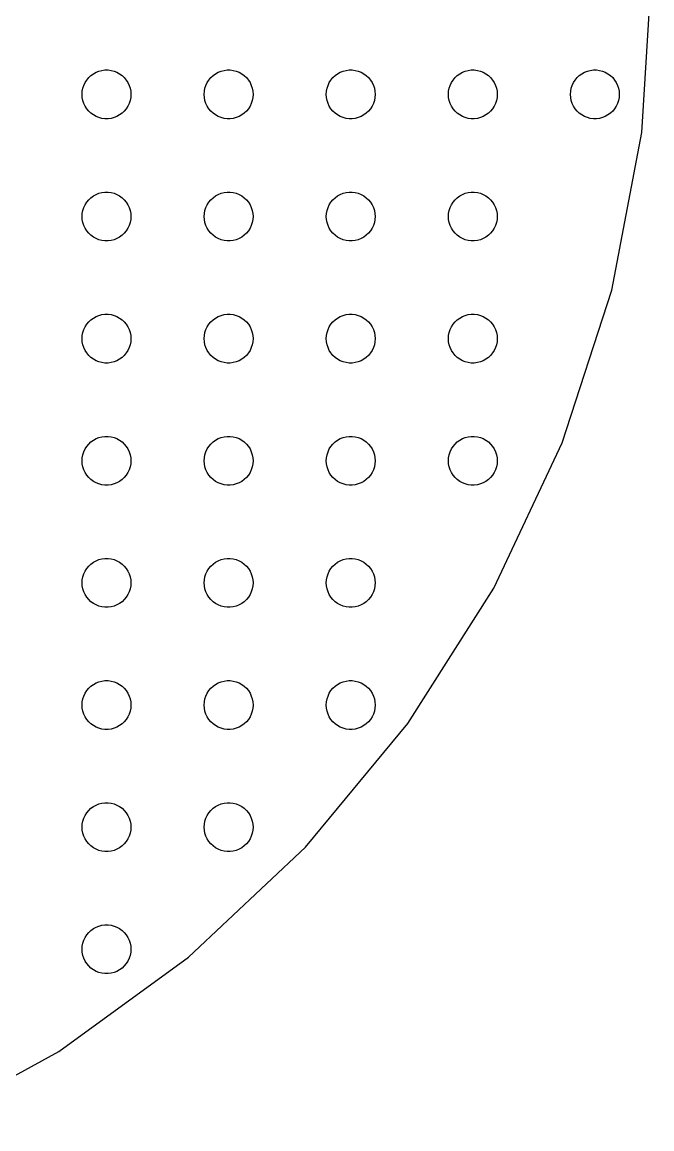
# Model space of a CAD drawing. Header units: metres. Extents: x -157 to 157, y -157 to 157.
# Drawn here: x 79.6 to 157, y -142.1 to -6.1 of the extents above; entities that cross this region are included whole.
import ezdxf

# ---------------------------------------------------------------- set-up
doc = ezdxf.new("R2010")
doc.units = ezdxf.units.M

msp = doc.modelspace()

# ---------------------------------------------------------------- linework, layer by layer
for p, q in [((155.762, -19.6773), (157, 0)), ((88.7227, -12.2855), (89.073, -12.1468)), ((89.073, -12.1468), (89.4379, -12.0531)), ((89.4379, -12.0531), (89.8116, -12.0059)), ((89.8116, -12.0059), (90.1884, -12.0059)), ((90.1884, -12.0059), (90.5621, -12.0531)), ((90.5621, -12.0531), (90.927, -12.1468)), ((90.927, -12.1468), (91.2773, -12.2855)), ((103.723, -12.2855), (104.073, -12.1468)), ((104.073, -12.1468), (104.438, -12.0531)), ((104.438, -12.0531), (104.812, -12.0059)), ((104.812, -12.0059), (105.188, -12.0059)), ((105.188, -12.0059), (105.562, -12.0531)), ((105.562, -12.0531), (105.927, -12.1468)), ((105.927, -12.1468), (106.277, -12.2855)), ((118.723, -12.2855), (119.073, -12.1468)), ((119.073, -12.1468), (119.438, -12.0531)), ((119.438, -12.0531), (119.812, -12.0059)), ((119.812, -12.0059), (120.188, -12.0059)), ((120.188, -12.0059), (120.562, -12.0531)), ((120.562, -12.0531), (120.927, -12.1468)), ((120.927, -12.1468), (121.277, -12.2855)), ((133.723, -12.2855), (134.073, -12.1468)), ((134.073, -12.1468), (134.438, -12.0531)), ((134.438, -12.0531), (134.812, -12.0059)), ((134.812, -12.0059), (135.188, -12.0059)), ((135.188, -12.0059), (135.562, -12.0531)), ((135.562, -12.0531), (135.927, -12.1468)), ((135.927, -12.1468), (136.277, -12.2855)), ((148.723, -12.2855), (149.073, -12.1468)), ((149.073, -12.1468), (149.438, -12.0531)), ((149.438, -12.0531), (149.812, -12.0059)), ((149.812, -12.0059), (150.188, -12.0059)), ((150.188, -12.0059), (150.562, -12.0531)), ((150.562, -12.0531), (150.927, -12.1468)), ((150.927, -12.1468), (151.277, -12.2855)), ((87.2107, -13.8956), (87.3711, -13.5547)), ((87.3711, -13.5547), (87.573, -13.2366)), ((87.573, -13.2366), (87.8131, -12.9464)), ((87.8131, -12.9464), (88.0877, -12.6884)), ((88.0877, -12.6884), (88.3925, -12.467)), ((88.3925, -12.467), (88.7227, -12.2855)), ((91.2773, -12.2855), (91.6075, -12.467)), ((91.6075, -12.467), (91.9123, -12.6884)), ((91.9123, -12.6884), (92.1869, -12.9464)), ((92.1869, -12.9464), (92.427, -13.2366)), ((92.427, -13.2366), (92.6289, -13.5547)), ((92.6289, -13.5547), (92.7893, -13.8956)), ((102.211, -13.8956), (102.371, -13.5547)), ((102.371, -13.5547), (102.573, -13.2366)), ((102.573, -13.2366), (102.813, -12.9464)), ((102.813, -12.9464), (103.088, -12.6884)), ((103.088, -12.6884), (103.393, -12.467)), ((103.393, -12.467), (103.723, -12.2855)), ((106.277, -12.2855), (106.607, -12.467)), ((106.607, -12.467), (106.912, -12.6884)), ((106.912, -12.6884), (107.187, -12.9464)), ((107.187, -12.9464), (107.427, -13.2366)), ((107.427, -13.2366), (107.629, -13.5547)), ((107.629, -13.5547), (107.789, -13.8956)), ((117.211, -13.8956), (117.371, -13.5547)), ((117.371, -13.5547), (117.573, -13.2366)), ((117.573, -13.2366), (117.813, -12.9464)), ((117.813, -12.9464), (118.088, -12.6884)), ((118.088, -12.6884), (118.393, -12.467)), ((118.393, -12.467), (118.723, -12.2855)), ((121.277, -12.2855), (121.607, -12.467)), ((121.607, -12.467), (121.912, -12.6884)), ((121.912, -12.6884), (122.187, -12.9464)), ((122.187, -12.9464), (122.427, -13.2366)), ((122.427, -13.2366), (122.629, -13.5547)), ((122.629, -13.5547), (122.789, -13.8956)), ((132.211, -13.8956), (132.371, -13.5547)), ((132.371, -13.5547), (132.573, -13.2366)), ((132.573, -13.2366), (132.813, -12.9464)), ((132.813, -12.9464), (133.088, -12.6884)), ((133.088, -12.6884), (133.393, -12.467)), ((133.393, -12.467), (133.723, -12.2855)), ((136.277, -12.2855), (136.607, -12.467)), ((136.607, -12.467), (136.912, -12.6884)), ((136.912, -12.6884), (137.187, -12.9464)), ((137.187, -12.9464), (137.427, -13.2366)), ((137.427, -13.2366), (137.629, -13.5547)), ((137.629, -13.5547), (137.789, -13.8956)), ((147.211, -13.8956), (147.371, -13.5547)), ((147.371, -13.5547), (147.573, -13.2366)), ((147.573, -13.2366), (147.813, -12.9464)), ((147.813, -12.9464), (148.088, -12.6884)), ((148.088, -12.6884), (148.393, -12.467)), ((148.393, -12.467), (148.723, -12.2855)), ((151.277, -12.2855), (151.607, -12.467)), ((151.607, -12.467), (151.912, -12.6884)), ((151.912, -12.6884), (152.187, -12.9464)), ((152.187, -12.9464), (152.427, -13.2366)), ((152.427, -13.2366), (152.629, -13.5547)), ((152.629, -13.5547), (152.789, -13.8956)), ((87, -15), (87.0237, -14.624)), ((87.0237, -14.624), (87.0943, -14.2539)), ((87.0943, -14.2539), (87.2107, -13.8956)), ((92.7893, -13.8956), (92.9057, -14.2539)), ((92.9057, -14.2539), (92.9763, -14.624)), ((92.9763, -14.624), (93, -15)), ((102, -15), (102.024, -14.624)), ((102.024, -14.624), (102.094, -14.2539)), ((102.094, -14.2539), (102.211, -13.8956)), ((107.789, -13.8956), (107.906, -14.2539)), ((107.906, -14.2539), (107.976, -14.624)), ((107.976, -14.624), (108, -15)), ((117, -15), (117.024, -14.624)), ((117.024, -14.624), (117.094, -14.2539)), ((117.094, -14.2539), (117.211, -13.8956)), ((122.789, -13.8956), (122.906, -14.2539)), ((122.906, -14.2539), (122.976, -14.624)), ((122.976, -14.624), (123, -15)), ((132, -15), (132.024, -14.624)), ((132.024, -14.624), (132.094, -14.2539)), ((132.094, -14.2539), (132.211, -13.8956)), ((137.789, -13.8956), (137.906, -14.2539)), ((137.906, -14.2539), (137.976, -14.624)), ((137.976, -14.624), (138, -15)), ((147, -15), (147.024, -14.624)), ((147.024, -14.624), (147.094, -14.2539)), ((147.094, -14.2539), (147.211, -13.8956)), ((152.789, -13.8956), (152.906, -14.2539)), ((152.906, -14.2539), (152.976, -14.624)), ((152.976, -14.624), (153, -15)), ((87.0237, -15.376), (87, -15)), ((87.0943, -15.7461), (87.0237, -15.376)), ((87.2107, -16.1044), (87.0943, -15.7461)), ((87.3711, -16.4453), (87.2107, -16.1044)), ((92.7893, -16.1044), (92.6289, -16.4453)), ((92.9057, -15.7461), (92.7893, -16.1044)), ((92.9763, -15.376), (92.9057, -15.7461)), ((93, -15), (92.9763, -15.376)), ((102.024, -15.376), (102, -15)), ((102.094, -15.7461), (102.024, -15.376)), ((102.211, -16.1044), (102.094, -15.7461)), ((102.371, -16.4453), (102.211, -16.1044)), ((107.789, -16.1044), (107.629, -16.4453)), ((107.906, -15.7461), (107.789, -16.1044)), ((107.976, -15.376), (107.906, -15.7461)), ((108, -15), (107.976, -15.376)), ((117.024, -15.376), (117, -15)), ((117.094, -15.7461), (117.024, -15.376)), ((117.211, -16.1044), (117.094, -15.7461)), ((117.371, -16.4453), (117.211, -16.1044)), ((122.789, -16.1044), (122.629, -16.4453)), ((122.906, -15.7461), (122.789, -16.1044)), ((122.976, -15.376), (122.906, -15.7461)), ((123, -15), (122.976, -15.376)), ((132.024, -15.376), (132, -15)), ((132.094, -15.7461), (132.024, -15.376)), ((132.211, -16.1044), (132.094, -15.7461)), ((132.371, -16.4453), (132.211, -16.1044)), ((137.789, -16.1044), (137.629, -16.4453)), ((137.906, -15.7461), (137.789, -16.1044)), ((137.976, -15.376), (137.906, -15.7461)), ((138, -15), (137.976, -15.376)), ((147.024, -15.376), (147, -15)), ((147.094, -15.7461), (147.024, -15.376)), ((147.211, -16.1044), (147.094, -15.7461)), ((147.371, -16.4453), (147.211, -16.1044)), ((152.789, -16.1044), (152.629, -16.4453)), ((152.906, -15.7461), (152.789, -16.1044)), ((152.976, -15.376), (152.906, -15.7461)), ((153, -15), (152.976, -15.376)), ((87.573, -16.7634), (87.3711, -16.4453)), ((87.8131, -17.0536), (87.573, -16.7634)), ((88.0877, -17.3115), (87.8131, -17.0536)), ((88.3925, -17.533), (88.0877, -17.3115)), ((88.7227, -17.7145), (88.3925, -17.533)), ((91.6075, -17.533), (91.2773, -17.7145)), ((91.9123, -17.3115), (91.6075, -17.533)), ((92.1869, -17.0536), (91.9123, -17.3115)), ((92.427, -16.7634), (92.1869, -17.0536)), ((92.6289, -16.4453), (92.427, -16.7634)), ((102.573, -16.7634), (102.371, -16.4453)), ((102.813, -17.0536), (102.573, -16.7634)), ((103.088, -17.3115), (102.813, -17.0536)), ((103.393, -17.533), (103.088, -17.3115)), ((103.723, -17.7145), (103.393, -17.533)), ((106.607, -17.533), (106.277, -17.7145)), ((106.912, -17.3115), (106.607, -17.533)), ((107.187, -17.0536), (106.912, -17.3115)), ((107.427, -16.7634), (107.187, -17.0536)), ((107.629, -16.4453), (107.427, -16.7634)), ((117.573, -16.7634), (117.371, -16.4453)), ((117.813, -17.0536), (117.573, -16.7634)), ((118.088, -17.3115), (117.813, -17.0536)), ((118.393, -17.533), (118.088, -17.3115)), ((118.723, -17.7145), (118.393, -17.533)), ((121.607, -17.533), (121.277, -17.7145)), ((121.912, -17.3115), (121.607, -17.533)), ((122.187, -17.0536), (121.912, -17.3115)), ((122.427, -16.7634), (122.187, -17.0536)), ((122.629, -16.4453), (122.427, -16.7634)), ((132.573, -16.7634), (132.371, -16.4453)), ((132.813, -17.0536), (132.573, -16.7634)), ((133.088, -17.3115), (132.813, -17.0536)), ((133.393, -17.533), (133.088, -17.3115)), ((133.723, -17.7145), (133.393, -17.533)), ((136.607, -17.533), (136.277, -17.7145)), ((136.912, -17.3115), (136.607, -17.533)), ((137.187, -17.0536), (136.912, -17.3115)), ((137.427, -16.7634), (137.187, -17.0536)), ((137.629, -16.4453), (137.427, -16.7634)), ((147.573, -16.7634), (147.371, -16.4453)), ((147.813, -17.0536), (147.573, -16.7634)), ((148.088, -17.3115), (147.813, -17.0536)), ((148.393, -17.533), (148.088, -17.3115)), ((148.723, -17.7145), (148.393, -17.533)), ((151.607, -17.533), (151.277, -17.7145)), ((151.912, -17.3115), (151.607, -17.533)), ((152.187, -17.0536), (151.912, -17.3115)), ((152.427, -16.7634), (152.187, -17.0536)), ((152.629, -16.4453), (152.427, -16.7634)), ((89.073, -17.8532), (88.7227, -17.7145)), ((89.4379, -17.9469), (89.073, -17.8532)), ((89.8116, -17.9941), (89.4379, -17.9469)), ((90.1884, -17.9941), (89.8116, -17.9941)), ((90.5621, -17.9469), (90.1884, -17.9941)), ((90.927, -17.8532), (90.5621, -17.9469)), ((91.2773, -17.7145), (90.927, -17.8532)), ((104.073, -17.8532), (103.723, -17.7145)), ((104.438, -17.9469), (104.073, -17.8532)), ((104.812, -17.9941), (104.438, -17.9469)), ((105.188, -17.9941), (104.812, -17.9941)), ((105.562, -17.9469), (105.188, -17.9941)), ((105.927, -17.8532), (105.562, -17.9469)), ((106.277, -17.7145), (105.927, -17.8532)), ((119.073, -17.8532), (118.723, -17.7145)), ((119.438, -17.9469), (119.073, -17.8532)), ((119.812, -17.9941), (119.438, -17.9469)), ((120.188, -17.9941), (119.812, -17.9941)), ((120.562, -17.9469), (120.188, -17.9941)), ((120.927, -17.8532), (120.562, -17.9469)), ((121.277, -17.7145), (120.927, -17.8532)), ((134.073, -17.8532), (133.723, -17.7145)), ((134.438, -17.9469), (134.073, -17.8532)), ((134.812, -17.9941), (134.438, -17.9469)), ((135.188, -17.9941), (134.812, -17.9941)), ((135.562, -17.9469), (135.188, -17.9941)), ((135.927, -17.8532), (135.562, -17.9469)), ((136.277, -17.7145), (135.927, -17.8532)), ((149.073, -17.8532), (148.723, -17.7145)), ((149.438, -17.9469), (149.073, -17.8532)), ((149.812, -17.9941), (149.438, -17.9469)), ((150.188, -17.9941), (149.812, -17.9941)), ((150.562, -17.9469), (150.188, -17.9941)), ((150.927, -17.8532), (150.562, -17.9469)), ((151.277, -17.7145), (150.927, -17.8532)), ((152.068, -39.0443), (155.762, -19.6773)), ((88.7227, -27.2855), (89.073, -27.1468)), ((89.073, -27.1468), (89.4379, -27.0531)), ((89.4379, -27.0531), (89.8116, -27.0059)), ((89.8116, -27.0059), (90.1884, -27.0059)), ((90.1884, -27.0059), (90.5621, -27.0531)), ((90.5621, -27.0531), (90.927, -27.1468)), ((90.927, -27.1468), (91.2773, -27.2855)), ((103.723, -27.2855), (104.073, -27.1468)), ((104.073, -27.1468), (104.438, -27.0531)), ((104.438, -27.0531), (104.812, -27.0059)), ((104.812, -27.0059), (105.188, -27.0059)), ((105.188, -27.0059), (105.562, -27.0531)), ((105.562, -27.0531), (105.927, -27.1468)), ((105.927, -27.1468), (106.277, -27.2855)), ((118.723, -27.2855), (119.073, -27.1468)), ((119.073, -27.1468), (119.438, -27.0531)), ((119.438, -27.0531), (119.812, -27.0059)), ((119.812, -27.0059), (120.188, -27.0059)), ((120.188, -27.0059), (120.562, -27.0531)), ((120.562, -27.0531), (120.927, -27.1468)), ((120.927, -27.1468), (121.277, -27.2855)), ((133.723, -27.2855), (134.073, -27.1468)), ((134.073, -27.1468), (134.438, -27.0531)), ((134.438, -27.0531), (134.812, -27.0059)), ((134.812, -27.0059), (135.188, -27.0059)), ((135.188, -27.0059), (135.562, -27.0531)), ((135.562, -27.0531), (135.927, -27.1468)), ((135.927, -27.1468), (136.277, -27.2855)), ((87.3711, -28.5547), (87.573, -28.2366)), ((87.573, -28.2366), (87.8131, -27.9464)), ((87.8131, -27.9464), (88.0877, -27.6884)), ((88.0877, -27.6884), (88.3925, -27.467)), ((88.3925, -27.467), (88.7227, -27.2855)), ((91.2773, -27.2855), (91.6075, -27.467)), ((91.6075, -27.467), (91.9123, -27.6884)), ((91.9123, -27.6884), (92.1869, -27.9464)), ((92.1869, -27.9464), (92.427, -28.2366)), ((92.427, -28.2366), (92.6289, -28.5547)), ((102.371, -28.5547), (102.573, -28.2366)), ((102.573, -28.2366), (102.813, -27.9464)), ((102.813, -27.9464), (103.088, -27.6884)), ((103.088, -27.6884), (103.393, -27.467)), ((103.393, -27.467), (103.723, -27.2855)), ((106.277, -27.2855), (106.607, -27.467)), ((106.607, -27.467), (106.912, -27.6884)), ((106.912, -27.6884), (107.187, -27.9464)), ((107.187, -27.9464), (107.427, -28.2366)), ((107.427, -28.2366), (107.629, -28.5547)), ((117.371, -28.5547), (117.573, -28.2366)), ((117.573, -28.2366), (117.813, -27.9464)), ((117.813, -27.9464), (118.088, -27.6884)), ((118.088, -27.6884), (118.393, -27.467)), ((118.393, -27.467), (118.723, -27.2855)), ((121.277, -27.2855), (121.607, -27.467)), ((121.607, -27.467), (121.912, -27.6884)), ((121.912, -27.6884), (122.187, -27.9464)), ((122.187, -27.9464), (122.427, -28.2366)), ((122.427, -28.2366), (122.629, -28.5547)), ((132.371, -28.5547), (132.573, -28.2366)), ((132.573, -28.2366), (132.813, -27.9464)), ((132.813, -27.9464), (133.088, -27.6884)), ((133.088, -27.6884), (133.393, -27.467)), ((133.393, -27.467), (133.723, -27.2855)), ((136.277, -27.2855), (136.607, -27.467)), ((136.607, -27.467), (136.912, -27.6884)), ((136.912, -27.6884), (137.187, -27.9464)), ((137.187, -27.9464), (137.427, -28.2366)), ((137.427, -28.2366), (137.629, -28.5547)), ((87, -30), (87.0237, -29.624)), ((87.0237, -29.624), (87.0943, -29.2539)), ((87.0943, -29.2539), (87.2107, -28.8956)), ((87.2107, -28.8956), (87.3711, -28.5547)), ((92.6289, -28.5547), (92.7893, -28.8956)), ((92.7893, -28.8956), (92.9057, -29.2539)), ((92.9057, -29.2539), (92.9763, -29.624)), ((92.9763, -29.624), (93, -30)), ((102, -30), (102.024, -29.624)), ((102.024, -29.624), (102.094, -29.2539)), ((102.094, -29.2539), (102.211, -28.8956)), ((102.211, -28.8956), (102.371, -28.5547)), ((107.629, -28.5547), (107.789, -28.8956)), ((107.789, -28.8956), (107.906, -29.2539)), ((107.906, -29.2539), (107.976, -29.624)), ((107.976, -29.624), (108, -30)), ((117, -30), (117.024, -29.624)), ((117.024, -29.624), (117.094, -29.2539)), ((117.094, -29.2539), (117.211, -28.8956)), ((117.211, -28.8956), (117.371, -28.5547)), ((122.629, -28.5547), (122.789, -28.8956)), ((122.789, -28.8956), (122.906, -29.2539)), ((122.906, -29.2539), (122.976, -29.624)), ((122.976, -29.624), (123, -30)), ((132, -30), (132.024, -29.624)), ((132.024, -29.624), (132.094, -29.2539)), ((132.094, -29.2539), (132.211, -28.8956)), ((132.211, -28.8956), (132.371, -28.5547)), ((137.629, -28.5547), (137.789, -28.8956)), ((137.789, -28.8956), (137.906, -29.2539)), ((137.906, -29.2539), (137.976, -29.624)), ((137.976, -29.624), (138, -30)), ((87.0237, -30.376), (87, -30)), ((87.0943, -30.7461), (87.0237, -30.376)), ((87.2107, -31.1044), (87.0943, -30.7461)), ((87.3711, -31.4453), (87.2107, -31.1044)), ((92.7893, -31.1044), (92.6289, -31.4453)), ((92.9057, -30.7461), (92.7893, -31.1044)), ((92.9763, -30.376), (92.9057, -30.7461)), ((93, -30), (92.9763, -30.376)), ((102.024, -30.376), (102, -30)), ((102.094, -30.7461), (102.024, -30.376)), ((102.211, -31.1044), (102.094, -30.7461)), ((102.371, -31.4453), (102.211, -31.1044)), ((107.789, -31.1044), (107.629, -31.4453)), ((107.906, -30.7461), (107.789, -31.1044)), ((107.976, -30.376), (107.906, -30.7461)), ((108, -30), (107.976, -30.376)), ((117.024, -30.376), (117, -30)), ((117.094, -30.7461), (117.024, -30.376)), ((117.211, -31.1044), (117.094, -30.7461)), ((117.371, -31.4453), (117.211, -31.1044)), ((122.789, -31.1044), (122.629, -31.4453)), ((122.906, -30.7461), (122.789, -31.1044)), ((122.976, -30.376), (122.906, -30.7461)), ((123, -30), (122.976, -30.376)), ((132.024, -30.376), (132, -30)), ((132.094, -30.7461), (132.024, -30.376)), ((132.211, -31.1044), (132.094, -30.7461)), ((132.371, -31.4453), (132.211, -31.1044)), ((137.789, -31.1044), (137.629, -31.4453)), ((137.906, -30.7461), (137.789, -31.1044)), ((137.976, -30.376), (137.906, -30.7461)), ((138, -30), (137.976, -30.376)), ((87.573, -31.7634), (87.3711, -31.4453)), ((87.8131, -32.0536), (87.573, -31.7634)), ((88.0877, -32.3115), (87.8131, -32.0536)), ((88.3925, -32.533), (88.0877, -32.3115)), ((88.7227, -32.7145), (88.3925, -32.533)), ((91.6075, -32.533), (91.2773, -32.7145)), ((91.9123, -32.3115), (91.6075, -32.533)), ((92.1869, -32.0536), (91.9123, -32.3115)), ((92.427, -31.7634), (92.1869, -32.0536)), ((92.6289, -31.4453), (92.427, -31.7634)), ((102.573, -31.7634), (102.371, -31.4453)), ((102.813, -32.0536), (102.573, -31.7634)), ((103.088, -32.3115), (102.813, -32.0536)), ((103.393, -32.533), (103.088, -32.3115)), ((103.723, -32.7145), (103.393, -32.533)), ((106.607, -32.533), (106.277, -32.7145)), ((106.912, -32.3115), (106.607, -32.533)), ((107.187, -32.0536), (106.912, -32.3115)), ((107.427, -31.7634), (107.187, -32.0536)), ((107.629, -31.4453), (107.427, -31.7634)), ((117.573, -31.7634), (117.371, -31.4453)), ((117.813, -32.0536), (117.573, -31.7634)), ((118.088, -32.3115), (117.813, -32.0536)), ((118.393, -32.533), (118.088, -32.3115)), ((118.723, -32.7145), (118.393, -32.533)), ((121.607, -32.533), (121.277, -32.7145)), ((121.912, -32.3115), (121.607, -32.533)), ((122.187, -32.0536), (121.912, -32.3115)), ((122.427, -31.7634), (122.187, -32.0536)), ((122.629, -31.4453), (122.427, -31.7634)), ((132.573, -31.7634), (132.371, -31.4453)), ((132.813, -32.0536), (132.573, -31.7634)), ((133.088, -32.3115), (132.813, -32.0536)), ((133.393, -32.533), (133.088, -32.3115)), ((133.723, -32.7145), (133.393, -32.533)), ((136.607, -32.533), (136.277, -32.7145)), ((136.912, -32.3115), (136.607, -32.533)), ((137.187, -32.0536), (136.912, -32.3115)), ((137.427, -31.7634), (137.187, -32.0536)), ((137.629, -31.4453), (137.427, -31.7634)), ((89.073, -32.8532), (88.7227, -32.7145)), ((89.4379, -32.9469), (89.073, -32.8532)), ((89.8116, -32.9941), (89.4379, -32.9469)), ((90.1884, -32.9941), (89.8116, -32.9941)), ((90.5621, -32.9469), (90.1884, -32.9941)), ((90.927, -32.8532), (90.5621, -32.9469)), ((91.2773, -32.7145), (90.927, -32.8532)), ((104.073, -32.8532), (103.723, -32.7145)), ((104.438, -32.9469), (104.073, -32.8532)), ((104.812, -32.9941), (104.438, -32.9469)), ((105.188, -32.9941), (104.812, -32.9941)), ((105.562, -32.9469), (105.188, -32.9941)), ((105.927, -32.8532), (105.562, -32.9469)), ((106.277, -32.7145), (105.927, -32.8532)), ((119.073, -32.8532), (118.723, -32.7145)), ((119.438, -32.9469), (119.073, -32.8532)), ((119.812, -32.9941), (119.438, -32.9469)), ((120.188, -32.9941), (119.812, -32.9941)), ((120.562, -32.9469), (120.188, -32.9941)), ((120.927, -32.8532), (120.562, -32.9469)), ((121.277, -32.7145), (120.927, -32.8532)), ((134.073, -32.8532), (133.723, -32.7145)), ((134.438, -32.9469), (134.073, -32.8532)), ((134.812, -32.9941), (134.438, -32.9469)), ((135.188, -32.9941), (134.812, -32.9941)), ((135.562, -32.9469), (135.188, -32.9941)), ((135.927, -32.8532), (135.562, -32.9469)), ((136.277, -32.7145), (135.927, -32.8532)), ((145.975, -57.7955), (152.068, -39.0443)), ((89.073, -42.1468), (89.4379, -42.0531)), ((89.4379, -42.0531), (89.8116, -42.0059)), ((89.8116, -42.0059), (90.1884, -42.0059)), ((90.1884, -42.0059), (90.5621, -42.0531)), ((90.5621, -42.0531), (90.927, -42.1468)), ((104.073, -42.1468), (104.438, -42.0531)), ((104.438, -42.0531), (104.812, -42.0059)), ((104.812, -42.0059), (105.188, -42.0059)), ((105.188, -42.0059), (105.562, -42.0531)), ((105.562, -42.0531), (105.927, -42.1468)), ((119.073, -42.1468), (119.438, -42.0531)), ((119.438, -42.0531), (119.812, -42.0059)), ((119.812, -42.0059), (120.188, -42.0059)), ((120.188, -42.0059), (120.562, -42.0531)), ((120.562, -42.0531), (120.927, -42.1468)), ((134.073, -42.1468), (134.438, -42.0531)), ((134.438, -42.0531), (134.812, -42.0059)), ((134.812, -42.0059), (135.188, -42.0059)), ((135.188, -42.0059), (135.562, -42.0531)), ((135.562, -42.0531), (135.927, -42.1468)), ((87.3711, -43.5547), (87.573, -43.2366)), ((87.573, -43.2366), (87.8131, -42.9464)), ((87.8131, -42.9464), (88.0877, -42.6885)), ((88.0877, -42.6885), (88.3925, -42.467)), ((88.3925, -42.467), (88.7227, -42.2855)), ((88.7227, -42.2855), (89.073, -42.1468)), ((90.927, -42.1468), (91.2773, -42.2855)), ((91.2773, -42.2855), (91.6075, -42.467)), ((91.6075, -42.467), (91.9123, -42.6885)), ((91.9123, -42.6885), (92.1869, -42.9464)), ((92.1869, -42.9464), (92.427, -43.2366)), ((92.427, -43.2366), (92.6289, -43.5547)), ((102.371, -43.5547), (102.573, -43.2366)), ((102.573, -43.2366), (102.813, -42.9464)), ((102.813, -42.9464), (103.088, -42.6885)), ((103.088, -42.6885), (103.393, -42.467)), ((103.393, -42.467), (103.723, -42.2855)), ((103.723, -42.2855), (104.073, -42.1468)), ((105.927, -42.1468), (106.277, -42.2855)), ((106.277, -42.2855), (106.607, -42.467)), ((106.607, -42.467), (106.912, -42.6885)), ((106.912, -42.6885), (107.187, -42.9464)), ((107.187, -42.9464), (107.427, -43.2366)), ((107.427, -43.2366), (107.629, -43.5547)), ((117.371, -43.5547), (117.573, -43.2366)), ((117.573, -43.2366), (117.813, -42.9464)), ((117.813, -42.9464), (118.088, -42.6885)), ((118.088, -42.6885), (118.393, -42.467)), ((118.393, -42.467), (118.723, -42.2855)), ((118.723, -42.2855), (119.073, -42.1468)), ((120.927, -42.1468), (121.277, -42.2855)), ((121.277, -42.2855), (121.607, -42.467)), ((121.607, -42.467), (121.912, -42.6885)), ((121.912, -42.6885), (122.187, -42.9464)), ((122.187, -42.9464), (122.427, -43.2366)), ((122.427, -43.2366), (122.629, -43.5547)), ((132.371, -43.5547), (132.573, -43.2366)), ((132.573, -43.2366), (132.813, -42.9464)), ((132.813, -42.9464), (133.088, -42.6885)), ((133.088, -42.6885), (133.393, -42.467)), ((133.393, -42.467), (133.723, -42.2855)), ((133.723, -42.2855), (134.073, -42.1468)), ((135.927, -42.1468), (136.277, -42.2855)), ((136.277, -42.2855), (136.607, -42.467)), ((136.607, -42.467), (136.912, -42.6885)), ((136.912, -42.6885), (137.187, -42.9464)), ((137.187, -42.9464), (137.427, -43.2366)), ((137.427, -43.2366), (137.629, -43.5547)), ((87, -45), (87.0237, -44.624)), ((87.0237, -44.624), (87.0943, -44.2539)), ((87.0943, -44.2539), (87.2107, -43.8956)), ((87.2107, -43.8956), (87.3711, -43.5547)), ((92.6289, -43.5547), (92.7893, -43.8956)), ((92.7893, -43.8956), (92.9057, -44.2539)), ((92.9057, -44.2539), (92.9763, -44.624)), ((92.9763, -44.624), (93, -45)), ((102, -45), (102.024, -44.624)), ((102.024, -44.624), (102.094, -44.2539)), ((102.094, -44.2539), (102.211, -43.8956)), ((102.211, -43.8956), (102.371, -43.5547)), ((107.629, -43.5547), (107.789, -43.8956)), ((107.789, -43.8956), (107.906, -44.2539)), ((107.906, -44.2539), (107.976, -44.624)), ((107.976, -44.624), (108, -45)), ((117, -45), (117.024, -44.624)), ((117.024, -44.624), (117.094, -44.2539)), ((117.094, -44.2539), (117.211, -43.8956)), ((117.211, -43.8956), (117.371, -43.5547)), ((122.629, -43.5547), (122.789, -43.8956)), ((122.789, -43.8956), (122.906, -44.2539)), ((122.906, -44.2539), (122.976, -44.624)), ((122.976, -44.624), (123, -45)), ((132, -45), (132.024, -44.624)), ((132.024, -44.624), (132.094, -44.2539)), ((132.094, -44.2539), (132.211, -43.8956)), ((132.211, -43.8956), (132.371, -43.5547)), ((137.629, -43.5547), (137.789, -43.8956)), ((137.789, -43.8956), (137.906, -44.2539)), ((137.906, -44.2539), (137.976, -44.624)), ((137.976, -44.624), (138, -45)), ((87.0237, -45.376), (87, -45)), ((87.0943, -45.7461), (87.0237, -45.376)), ((87.2107, -46.1044), (87.0943, -45.7461)), ((87.3711, -46.4453), (87.2107, -46.1044)), ((92.7893, -46.1044), (92.6289, -46.4453)), ((92.9057, -45.7461), (92.7893, -46.1044)), ((92.9763, -45.376), (92.9057, -45.7461)), ((93, -45), (92.9763, -45.376)), ((102.024, -45.376), (102, -45)), ((102.094, -45.7461), (102.024, -45.376)), ((102.211, -46.1044), (102.094, -45.7461)), ((102.371, -46.4453), (102.211, -46.1044)), ((107.789, -46.1044), (107.629, -46.4453)), ((107.906, -45.7461), (107.789, -46.1044)), ((107.976, -45.376), (107.906, -45.7461)), ((108, -45), (107.976, -45.376)), ((117.024, -45.376), (117, -45)), ((117.094, -45.7461), (117.024, -45.376)), ((117.211, -46.1044), (117.094, -45.7461)), ((117.371, -46.4453), (117.211, -46.1044)), ((122.789, -46.1044), (122.629, -46.4453)), ((122.906, -45.7461), (122.789, -46.1044)), ((122.976, -45.376), (122.906, -45.7461)), ((123, -45), (122.976, -45.376)), ((132.024, -45.376), (132, -45)), ((132.094, -45.7461), (132.024, -45.376)), ((132.211, -46.1044), (132.094, -45.7461)), ((132.371, -46.4453), (132.211, -46.1044)), ((137.789, -46.1044), (137.629, -46.4453)), ((137.906, -45.7461), (137.789, -46.1044)), ((137.976, -45.376), (137.906, -45.7461)), ((138, -45), (137.976, -45.376)), ((87.573, -46.7634), (87.3711, -46.4453)), ((87.8131, -47.0536), (87.573, -46.7634)), ((88.0877, -47.3115), (87.8131, -47.0536)), ((88.3925, -47.533), (88.0877, -47.3115)), ((88.7227, -47.7145), (88.3925, -47.533)), ((91.6075, -47.533), (91.2773, -47.7145)), ((91.9123, -47.3115), (91.6075, -47.533)), ((92.1869, -47.0536), (91.9123, -47.3115)), ((92.427, -46.7634), (92.1869, -47.0536)), ((92.6289, -46.4453), (92.427, -46.7634)), ((102.573, -46.7634), (102.371, -46.4453)), ((102.813, -47.0536), (102.573, -46.7634)), ((103.088, -47.3115), (102.813, -47.0536)), ((103.393, -47.533), (103.088, -47.3115)), ((103.723, -47.7145), (103.393, -47.533)), ((106.607, -47.533), (106.277, -47.7145)), ((106.912, -47.3115), (106.607, -47.533)), ((107.187, -47.0536), (106.912, -47.3115)), ((107.427, -46.7634), (107.187, -47.0536)), ((107.629, -46.4453), (107.427, -46.7634)), ((117.573, -46.7634), (117.371, -46.4453)), ((117.813, -47.0536), (117.573, -46.7634)), ((118.088, -47.3115), (117.813, -47.0536)), ((118.393, -47.533), (118.088, -47.3115)), ((118.723, -47.7145), (118.393, -47.533)), ((121.607, -47.533), (121.277, -47.7145)), ((121.912, -47.3115), (121.607, -47.533)), ((122.187, -47.0536), (121.912, -47.3115)), ((122.427, -46.7634), (122.187, -47.0536)), ((122.629, -46.4453), (122.427, -46.7634)), ((132.573, -46.7634), (132.371, -46.4453)), ((132.813, -47.0536), (132.573, -46.7634)), ((133.088, -47.3115), (132.813, -47.0536)), ((133.393, -47.533), (133.088, -47.3115)), ((133.723, -47.7145), (133.393, -47.533)), ((136.607, -47.533), (136.277, -47.7145)), ((136.912, -47.3115), (136.607, -47.533)), ((137.187, -47.0536), (136.912, -47.3115)), ((137.427, -46.7634), (137.187, -47.0536)), ((137.629, -46.4453), (137.427, -46.7634)), ((89.073, -47.8532), (88.7227, -47.7145)), ((89.4379, -47.9469), (89.073, -47.8532)), ((89.8116, -47.9941), (89.4379, -47.9469)), ((90.1884, -47.9941), (89.8116, -47.9941)), ((90.5621, -47.9469), (90.1884, -47.9941)), ((90.927, -47.8532), (90.5621, -47.9469)), ((91.2773, -47.7145), (90.927, -47.8532)), ((104.073, -47.8532), (103.723, -47.7145)), ((104.438, -47.9469), (104.073, -47.8532)), ((104.812, -47.9941), (104.438, -47.9469)), ((105.188, -47.9941), (104.812, -47.9941)), ((105.562, -47.9469), (105.188, -47.9941)), ((105.927, -47.8532), (105.562, -47.9469)), ((106.277, -47.7145), (105.927, -47.8532)), ((119.073, -47.8532), (118.723, -47.7145)), ((119.438, -47.9469), (119.073, -47.8532)), ((119.812, -47.9941), (119.438, -47.9469)), ((120.188, -47.9941), (119.812, -47.9941)), ((120.562, -47.9469), (120.188, -47.9941)), ((120.927, -47.8532), (120.562, -47.9469)), ((121.277, -47.7145), (120.927, -47.8532)), ((134.073, -47.8532), (133.723, -47.7145)), ((134.438, -47.9469), (134.073, -47.8532)), ((134.812, -47.9941), (134.438, -47.9469)), ((135.188, -47.9941), (134.812, -47.9941)), ((135.562, -47.9469), (135.188, -47.9941)), ((135.927, -47.8532), (135.562, -47.9469)), ((136.277, -47.7145), (135.927, -47.8532)), ((89.073, -57.1468), (89.4379, -57.0531)), ((89.4379, -57.0531), (89.8116, -57.0059)), ((89.8116, -57.0059), (90.1884, -57.0059)), ((90.1884, -57.0059), (90.5621, -57.0531)), ((90.5621, -57.0531), (90.927, -57.1468)), ((104.073, -57.1468), (104.438, -57.0531)), ((104.438, -57.0531), (104.812, -57.0059)), ((104.812, -57.0059), (105.188, -57.0059)), ((105.188, -57.0059), (105.562, -57.0531)), ((105.562, -57.0531), (105.927, -57.1468)), ((119.073, -57.1468), (119.438, -57.0531)), ((119.438, -57.0531), (119.812, -57.0059)), ((119.812, -57.0059), (120.188, -57.0059)), ((120.188, -57.0059), (120.562, -57.0531)), ((120.562, -57.0531), (120.927, -57.1468)), ((134.073, -57.1468), (134.438, -57.0531)), ((134.438, -57.0531), (134.812, -57.0059)), ((134.812, -57.0059), (135.188, -57.0059)), ((135.188, -57.0059), (135.562, -57.0531)), ((135.562, -57.0531), (135.927, -57.1468)), ((87.3711, -58.5547), (87.573, -58.2366)), ((87.573, -58.2366), (87.8131, -57.9464)), ((87.8131, -57.9464), (88.0877, -57.6885)), ((88.0877, -57.6885), (88.3925, -57.467)), ((88.3925, -57.467), (88.7227, -57.2855)), ((88.7227, -57.2855), (89.073, -57.1468)), ((90.927, -57.1468), (91.2773, -57.2855)), ((91.2773, -57.2855), (91.6075, -57.467)), ((91.6075, -57.467), (91.9123, -57.6885)), ((91.9123, -57.6885), (92.1869, -57.9464)), ((92.1869, -57.9464), (92.427, -58.2366)), ((92.427, -58.2366), (92.6289, -58.5547)), ((102.371, -58.5547), (102.573, -58.2366)), ((102.573, -58.2366), (102.813, -57.9464)), ((102.813, -57.9464), (103.088, -57.6885)), ((103.088, -57.6885), (103.393, -57.467)), ((103.393, -57.467), (103.723, -57.2855)), ((103.723, -57.2855), (104.073, -57.1468)), ((105.927, -57.1468), (106.277, -57.2855)), ((106.277, -57.2855), (106.607, -57.467)), ((106.607, -57.467), (106.912, -57.6885)), ((106.912, -57.6885), (107.187, -57.9464)), ((107.187, -57.9464), (107.427, -58.2366)), ((107.427, -58.2366), (107.629, -58.5547)), ((117.371, -58.5547), (117.573, -58.2366)), ((117.573, -58.2366), (117.813, -57.9464)), ((117.813, -57.9464), (118.088, -57.6885)), ((118.088, -57.6885), (118.393, -57.467)), ((118.393, -57.467), (118.723, -57.2855)), ((118.723, -57.2855), (119.073, -57.1468)), ((120.927, -57.1468), (121.277, -57.2855)), ((121.277, -57.2855), (121.607, -57.467)), ((121.607, -57.467), (121.912, -57.6885)), ((121.912, -57.6885), (122.187, -57.9464)), ((122.187, -57.9464), (122.427, -58.2366)), ((122.427, -58.2366), (122.629, -58.5547)), ((132.371, -58.5547), (132.573, -58.2366)), ((132.573, -58.2366), (132.813, -57.9464)), ((132.813, -57.9464), (133.088, -57.6885)), ((133.088, -57.6885), (133.393, -57.467)), ((133.393, -57.467), (133.723, -57.2855)), ((133.723, -57.2855), (134.073, -57.1468)), ((135.927, -57.1468), (136.277, -57.2855)), ((136.277, -57.2855), (136.607, -57.467)), ((136.607, -57.467), (136.912, -57.6885)), ((136.912, -57.6885), (137.187, -57.9464)), ((137.187, -57.9464), (137.427, -58.2366)), ((137.427, -58.2366), (137.629, -58.5547)), ((137.58, -75.6353), (145.975, -57.7955)), ((87, -60), (87.0237, -59.624)), ((87.0237, -59.624), (87.0943, -59.2539)), ((87.0943, -59.2539), (87.2107, -58.8956)), ((87.2107, -58.8956), (87.3711, -58.5547)), ((92.6289, -58.5547), (92.7893, -58.8956)), ((92.7893, -58.8956), (92.9057, -59.2539)), ((92.9057, -59.2539), (92.9763, -59.624)), ((92.9763, -59.624), (93, -60)), ((102, -60), (102.024, -59.624)), ((102.024, -59.624), (102.094, -59.2539)), ((102.094, -59.2539), (102.211, -58.8956)), ((102.211, -58.8956), (102.371, -58.5547)), ((107.629, -58.5547), (107.789, -58.8956)), ((107.789, -58.8956), (107.906, -59.2539)), ((107.906, -59.2539), (107.976, -59.624)), ((107.976, -59.624), (108, -60)), ((117, -60), (117.024, -59.624)), ((117.024, -59.624), (117.094, -59.2539)), ((117.094, -59.2539), (117.211, -58.8956)), ((117.211, -58.8956), (117.371, -58.5547)), ((122.629, -58.5547), (122.789, -58.8956)), ((122.789, -58.8956), (122.906, -59.2539)), ((122.906, -59.2539), (122.976, -59.624)), ((122.976, -59.624), (123, -60)), ((132, -60), (132.024, -59.624)), ((132.024, -59.624), (132.094, -59.2539)), ((132.094, -59.2539), (132.211, -58.8956)), ((132.211, -58.8956), (132.371, -58.5547)), ((137.629, -58.5547), (137.789, -58.8956)), ((137.789, -58.8956), (137.906, -59.2539)), ((137.906, -59.2539), (137.976, -59.624)), ((137.976, -59.624), (138, -60)), ((87.0237, -60.376), (87, -60)), ((87.0943, -60.7461), (87.0237, -60.376)), ((87.2107, -61.1044), (87.0943, -60.7461)), ((87.3711, -61.4453), (87.2107, -61.1044)), ((92.7893, -61.1044), (92.6289, -61.4453)), ((92.9057, -60.7461), (92.7893, -61.1044)), ((92.9763, -60.376), (92.9057, -60.7461)), ((93, -60), (92.9763, -60.376)), ((102.024, -60.376), (102, -60)), ((102.094, -60.7461), (102.024, -60.376)), ((102.211, -61.1044), (102.094, -60.7461)), ((102.371, -61.4453), (102.211, -61.1044)), ((107.789, -61.1044), (107.629, -61.4453)), ((107.906, -60.7461), (107.789, -61.1044)), ((107.976, -60.376), (107.906, -60.7461)), ((108, -60), (107.976, -60.376)), ((117.024, -60.376), (117, -60)), ((117.094, -60.7461), (117.024, -60.376)), ((117.211, -61.1044), (117.094, -60.7461)), ((117.371, -61.4453), (117.211, -61.1044)), ((122.789, -61.1044), (122.629, -61.4453)), ((122.906, -60.7461), (122.789, -61.1044)), ((122.976, -60.376), (122.906, -60.7461)), ((123, -60), (122.976, -60.376)), ((132.024, -60.376), (132, -60)), ((132.094, -60.7461), (132.024, -60.376)), ((132.211, -61.1044), (132.094, -60.7461)), ((132.371, -61.4453), (132.211, -61.1044)), ((137.789, -61.1044), (137.629, -61.4453)), ((137.906, -60.7461), (137.789, -61.1044)), ((137.976, -60.376), (137.906, -60.7461)), ((138, -60), (137.976, -60.376)), ((87.573, -61.7634), (87.3711, -61.4453)), ((87.8131, -62.0536), (87.573, -61.7634)), ((88.0877, -62.3115), (87.8131, -62.0536)), ((88.3925, -62.533), (88.0877, -62.3115)), ((91.9123, -62.3115), (91.6075, -62.533)), ((92.1869, -62.0536), (91.9123, -62.3115)), ((92.427, -61.7634), (92.1869, -62.0536)), ((92.6289, -61.4453), (92.427, -61.7634)), ((102.573, -61.7634), (102.371, -61.4453)), ((102.813, -62.0536), (102.573, -61.7634)), ((103.088, -62.3115), (102.813, -62.0536)), ((103.393, -62.533), (103.088, -62.3115)), ((106.912, -62.3115), (106.607, -62.533)), ((107.187, -62.0536), (106.912, -62.3115)), ((107.427, -61.7634), (107.187, -62.0536)), ((107.629, -61.4453), (107.427, -61.7634)), ((117.573, -61.7634), (117.371, -61.4453)), ((117.813, -62.0536), (117.573, -61.7634)), ((118.088, -62.3115), (117.813, -62.0536)), ((118.393, -62.533), (118.088, -62.3115)), ((121.912, -62.3115), (121.607, -62.533)), ((122.187, -62.0536), (121.912, -62.3115)), ((122.427, -61.7634), (122.187, -62.0536)), ((122.629, -61.4453), (122.427, -61.7634)), ((132.573, -61.7634), (132.371, -61.4453)), ((132.813, -62.0536), (132.573, -61.7634)), ((133.088, -62.3115), (132.813, -62.0536)), ((133.393, -62.533), (133.088, -62.3115)), ((136.912, -62.3115), (136.607, -62.533)), ((137.187, -62.0536), (136.912, -62.3115)), ((137.427, -61.7634), (137.187, -62.0536)), ((137.629, -61.4453), (137.427, -61.7634)), ((88.7227, -62.7145), (88.3925, -62.533)), ((89.073, -62.8532), (88.7227, -62.7145)), ((89.4379, -62.9469), (89.073, -62.8532)), ((89.8116, -62.9941), (89.4379, -62.9469)), ((90.1884, -62.9941), (89.8116, -62.9941)), ((90.5621, -62.9469), (90.1884, -62.9941)), ((90.927, -62.8532), (90.5621, -62.9469)), ((91.2773, -62.7145), (90.927, -62.8532)), ((91.6075, -62.533), (91.2773, -62.7145)), ((103.723, -62.7145), (103.393, -62.533)), ((104.073, -62.8532), (103.723, -62.7145)), ((104.438, -62.9469), (104.073, -62.8532)), ((104.812, -62.9941), (104.438, -62.9469)), ((105.188, -62.9941), (104.812, -62.9941)), ((105.562, -62.9469), (105.188, -62.9941)), ((105.927, -62.8532), (105.562, -62.9469)), ((106.277, -62.7145), (105.927, -62.8532)), ((106.607, -62.533), (106.277, -62.7145)), ((118.723, -62.7145), (118.393, -62.533)), ((119.073, -62.8532), (118.723, -62.7145)), ((119.438, -62.9469), (119.073, -62.8532)), ((119.812, -62.9941), (119.438, -62.9469)), ((120.188, -62.9941), (119.812, -62.9941)), ((120.562, -62.9469), (120.188, -62.9941)), ((120.927, -62.8532), (120.562, -62.9469)), ((121.277, -62.7145), (120.927, -62.8532)), ((121.607, -62.533), (121.277, -62.7145)), ((133.723, -62.7145), (133.393, -62.533)), ((134.073, -62.8532), (133.723, -62.7145)), ((134.438, -62.9469), (134.073, -62.8532)), ((134.812, -62.9941), (134.438, -62.9469)), ((135.188, -62.9941), (134.812, -62.9941)), ((135.562, -62.9469), (135.188, -62.9941)), ((135.927, -62.8532), (135.562, -62.9469)), ((136.277, -62.7145), (135.927, -62.8532)), ((136.607, -62.533), (136.277, -62.7145)), ((89.4379, -72.0531), (89.8116, -72.0059)), ((89.8116, -72.0059), (90.1884, -72.0059)), ((90.1884, -72.0059), (90.5621, -72.0531)), ((104.438, -72.0531), (104.812, -72.0059)), ((104.812, -72.0059), (105.188, -72.0059)), ((105.188, -72.0059), (105.562, -72.0531)), ((119.438, -72.0531), (119.812, -72.0059)), ((119.812, -72.0059), (120.188, -72.0059)), ((120.188, -72.0059), (120.562, -72.0531)), ((87.3711, -73.5547), (87.573, -73.2366)), ((87.573, -73.2366), (87.8131, -72.9464)), ((87.8131, -72.9464), (88.0877, -72.6885)), ((88.0877, -72.6885), (88.3925, -72.467)), ((88.3925, -72.467), (88.7227, -72.2855)), ((88.7227, -72.2855), (89.073, -72.1468)), ((89.073, -72.1468), (89.4379, -72.0531)), ((90.5621, -72.0531), (90.927, -72.1468)), ((90.927, -72.1468), (91.2773, -72.2855)), ((91.2773, -72.2855), (91.6075, -72.467)), ((91.6075, -72.467), (91.9123, -72.6885)), ((91.9123, -72.6885), (92.1869, -72.9464)), ((92.1869, -72.9464), (92.427, -73.2366)), ((92.427, -73.2366), (92.6289, -73.5547)), ((102.371, -73.5547), (102.573, -73.2366)), ((102.573, -73.2366), (102.813, -72.9464)), ((102.813, -72.9464), (103.088, -72.6885)), ((103.088, -72.6885), (103.393, -72.467)), ((103.393, -72.467), (103.723, -72.2855)), ((103.723, -72.2855), (104.073, -72.1468)), ((104.073, -72.1468), (104.438, -72.0531)), ((105.562, -72.0531), (105.927, -72.1468)), ((105.927, -72.1468), (106.277, -72.2855)), ((106.277, -72.2855), (106.607, -72.467)), ((106.607, -72.467), (106.912, -72.6885)), ((106.912, -72.6885), (107.187, -72.9464)), ((107.187, -72.9464), (107.427, -73.2366)), ((107.427, -73.2366), (107.629, -73.5547)), ((117.371, -73.5547), (117.573, -73.2366)), ((117.573, -73.2366), (117.813, -72.9464)), ((117.813, -72.9464), (118.088, -72.6885)), ((118.088, -72.6885), (118.393, -72.467)), ((118.393, -72.467), (118.723, -72.2855)), ((118.723, -72.2855), (119.073, -72.1468)), ((119.073, -72.1468), (119.438, -72.0531)), ((120.562, -72.0531), (120.927, -72.1468)), ((120.927, -72.1468), (121.277, -72.2855)), ((121.277, -72.2855), (121.607, -72.467)), ((121.607, -72.467), (121.912, -72.6885)), ((121.912, -72.6885), (122.187, -72.9464)), ((122.187, -72.9464), (122.427, -73.2366)), ((122.427, -73.2366), (122.629, -73.5547)), ((87, -75), (87.0237, -74.624)), ((87.0237, -74.624), (87.0943, -74.2539)), ((87.0943, -74.2539), (87.2107, -73.8956)), ((87.2107, -73.8956), (87.3711, -73.5547)), ((92.6289, -73.5547), (92.7893, -73.8956)), ((92.7893, -73.8956), (92.9057, -74.2539)), ((92.9057, -74.2539), (92.9763, -74.624)), ((92.9763, -74.624), (93, -75)), ((102, -75), (102.024, -74.624)), ((102.024, -74.624), (102.094, -74.2539)), ((102.094, -74.2539), (102.211, -73.8956)), ((102.211, -73.8956), (102.371, -73.5547)), ((107.629, -73.5547), (107.789, -73.8956)), ((107.789, -73.8956), (107.906, -74.2539)), ((107.906, -74.2539), (107.976, -74.624)), ((107.976, -74.624), (108, -75)), ((117, -75), (117.024, -74.624)), ((117.024, -74.624), (117.094, -74.2539)), ((117.094, -74.2539), (117.211, -73.8956)), ((117.211, -73.8956), (117.371, -73.5547)), ((122.629, -73.5547), (122.789, -73.8956)), ((122.789, -73.8956), (122.906, -74.2539)), ((122.906, -74.2539), (122.976, -74.624)), ((122.976, -74.624), (123, -75)), ((87.0237, -75.376), (87, -75)), ((87.0943, -75.7461), (87.0237, -75.376)), ((87.2107, -76.1044), (87.0943, -75.7461)), ((87.3711, -76.4453), (87.2107, -76.1044)), ((92.7893, -76.1044), (92.6289, -76.4453)), ((92.9057, -75.7461), (92.7893, -76.1044)), ((92.9763, -75.376), (92.9057, -75.7461)), ((93, -75), (92.9763, -75.376)), ((102.024, -75.376), (102, -75)), ((102.094, -75.7461), (102.024, -75.376)), ((102.211, -76.1044), (102.094, -75.7461)), ((102.371, -76.4453), (102.211, -76.1044)), ((107.789, -76.1044), (107.629, -76.4453)), ((107.906, -75.7461), (107.789, -76.1044)), ((107.976, -75.376), (107.906, -75.7461)), ((108, -75), (107.976, -75.376)), ((117.024, -75.376), (117, -75)), ((117.094, -75.7461), (117.024, -75.376)), ((117.211, -76.1044), (117.094, -75.7461)), ((117.371, -76.4453), (117.211, -76.1044)), ((122.789, -76.1044), (122.629, -76.4453)), ((122.906, -75.7461), (122.789, -76.1044)), ((122.976, -75.376), (122.906, -75.7461)), ((123, -75), (122.976, -75.376)), ((127.016, -92.2823), (137.58, -75.6353)), ((87.573, -76.7634), (87.3711, -76.4453)), ((87.8131, -77.0536), (87.573, -76.7634)), ((88.0877, -77.3115), (87.8131, -77.0536)), ((88.3925, -77.533), (88.0877, -77.3115)), ((91.9123, -77.3115), (91.6075, -77.533)), ((92.1869, -77.0536), (91.9123, -77.3115)), ((92.427, -76.7634), (92.1869, -77.0536)), ((92.6289, -76.4453), (92.427, -76.7634)), ((102.573, -76.7634), (102.371, -76.4453)), ((102.813, -77.0536), (102.573, -76.7634)), ((103.088, -77.3115), (102.813, -77.0536)), ((103.393, -77.533), (103.088, -77.3115)), ((106.912, -77.3115), (106.607, -77.533)), ((107.187, -77.0536), (106.912, -77.3115)), ((107.427, -76.7634), (107.187, -77.0536)), ((107.629, -76.4453), (107.427, -76.7634)), ((117.573, -76.7634), (117.371, -76.4453)), ((117.813, -77.0536), (117.573, -76.7634)), ((118.088, -77.3115), (117.813, -77.0536)), ((118.393, -77.533), (118.088, -77.3115)), ((121.912, -77.3115), (121.607, -77.533)), ((122.187, -77.0536), (121.912, -77.3115)), ((122.427, -76.7634), (122.187, -77.0536)), ((122.629, -76.4453), (122.427, -76.7634)), ((88.7227, -77.7145), (88.3925, -77.533)), ((89.073, -77.8532), (88.7227, -77.7145)), ((89.4379, -77.9469), (89.073, -77.8532)), ((89.8116, -77.9941), (89.4379, -77.9469)), ((90.1884, -77.9941), (89.8116, -77.9941)), ((90.5621, -77.9469), (90.1884, -77.9941)), ((90.927, -77.8532), (90.5621, -77.9469)), ((91.2773, -77.7145), (90.927, -77.8532)), ((91.6075, -77.533), (91.2773, -77.7145)), ((103.723, -77.7145), (103.393, -77.533)), ((104.073, -77.8532), (103.723, -77.7145)), ((104.438, -77.9469), (104.073, -77.8532)), ((104.812, -77.9941), (104.438, -77.9469)), ((105.188, -77.9941), (104.812, -77.9941)), ((105.562, -77.9469), (105.188, -77.9941)), ((105.927, -77.8532), (105.562, -77.9469)), ((106.277, -77.7145), (105.927, -77.8532)), ((106.607, -77.533), (106.277, -77.7145)), ((118.723, -77.7145), (118.393, -77.533)), ((119.073, -77.8532), (118.723, -77.7145)), ((119.438, -77.9469), (119.073, -77.8532)), ((119.812, -77.9941), (119.438, -77.9469)), ((120.188, -77.9941), (119.812, -77.9941)), ((120.562, -77.9469), (120.188, -77.9941)), ((120.927, -77.8532), (120.562, -77.9469)), ((121.277, -77.7145), (120.927, -77.8532)), ((121.607, -77.533), (121.277, -77.7145)), ((87.3711, -88.5547), (87.573, -88.2366)), ((87.573, -88.2366), (87.8131, -87.9464)), ((87.8131, -87.9464), (88.0877, -87.6885)), ((88.0877, -87.6885), (88.3925, -87.467)), ((88.3925, -87.467), (88.7227, -87.2855)), ((88.7227, -87.2855), (89.073, -87.1468)), ((89.073, -87.1468), (89.4379, -87.0531)), ((89.4379, -87.0531), (89.8116, -87.0059)), ((89.8116, -87.0059), (90.1884, -87.0059)), ((90.1884, -87.0059), (90.5621, -87.0531)), ((90.5621, -87.0531), (90.927, -87.1468)), ((90.927, -87.1468), (91.2773, -87.2855)), ((91.2773, -87.2855), (91.6075, -87.467)), ((91.6075, -87.467), (91.9123, -87.6885)), ((91.9123, -87.6885), (92.1869, -87.9464)), ((92.1869, -87.9464), (92.427, -88.2366)), ((92.427, -88.2366), (92.6289, -88.5547)), ((102.371, -88.5547), (102.573, -88.2366)), ((102.573, -88.2366), (102.813, -87.9464)), ((102.813, -87.9464), (103.088, -87.6885)), ((103.088, -87.6885), (103.393, -87.467)), ((103.393, -87.467), (103.723, -87.2855)), ((103.723, -87.2855), (104.073, -87.1468)), ((104.073, -87.1468), (104.438, -87.0531)), ((104.438, -87.0531), (104.812, -87.0059)), ((104.812, -87.0059), (105.188, -87.0059)), ((105.188, -87.0059), (105.562, -87.0531)), ((105.562, -87.0531), (105.927, -87.1468)), ((105.927, -87.1468), (106.277, -87.2855)), ((106.277, -87.2855), (106.607, -87.467)), ((106.607, -87.467), (106.912, -87.6885)), ((106.912, -87.6885), (107.187, -87.9464)), ((107.187, -87.9464), (107.427, -88.2366)), ((107.427, -88.2366), (107.629, -88.5547)), ((117.371, -88.5547), (117.573, -88.2366)), ((117.573, -88.2366), (117.813, -87.9464)), ((117.813, -87.9464), (118.088, -87.6885)), ((118.088, -87.6885), (118.393, -87.467)), ((118.393, -87.467), (118.723, -87.2855)), ((118.723, -87.2855), (119.073, -87.1468)), ((119.073, -87.1468), (119.438, -87.0531)), ((119.438, -87.0531), (119.812, -87.0059)), ((119.812, -87.0059), (120.188, -87.0059)), ((120.188, -87.0059), (120.562, -87.0531)), ((120.562, -87.0531), (120.927, -87.1468)), ((120.927, -87.1468), (121.277, -87.2855)), ((121.277, -87.2855), (121.607, -87.467)), ((121.607, -87.467), (121.912, -87.6885)), ((121.912, -87.6885), (122.187, -87.9464)), ((122.187, -87.9464), (122.427, -88.2366)), ((122.427, -88.2366), (122.629, -88.5547)), ((87, -90), (87.0237, -89.624)), ((87.0237, -89.624), (87.0943, -89.2539)), ((87.0943, -89.2539), (87.2107, -88.8956)), ((87.2107, -88.8956), (87.3711, -88.5547)), ((92.6289, -88.5547), (92.7893, -88.8956)), ((92.7893, -88.8956), (92.9057, -89.2539)), ((92.9057, -89.2539), (92.9763, -89.624)), ((92.9763, -89.624), (93, -90)), ((102, -90), (102.024, -89.624)), ((102.024, -89.624), (102.094, -89.2539)), ((102.094, -89.2539), (102.211, -88.8956)), ((102.211, -88.8956), (102.371, -88.5547)), ((107.629, -88.5547), (107.789, -88.8956)), ((107.789, -88.8956), (107.906, -89.2539)), ((107.906, -89.2539), (107.976, -89.624)), ((107.976, -89.624), (108, -90)), ((117, -90), (117.024, -89.624)), ((117.024, -89.624), (117.094, -89.2539)), ((117.094, -89.2539), (117.211, -88.8956)), ((117.211, -88.8956), (117.371, -88.5547)), ((122.629, -88.5547), (122.789, -88.8956)), ((122.789, -88.8956), (122.906, -89.2539)), ((122.906, -89.2539), (122.976, -89.624)), ((122.976, -89.624), (123, -90)), ((87.0237, -90.376), (87, -90)), ((87.0943, -90.7461), (87.0237, -90.376)), ((87.2107, -91.1044), (87.0943, -90.7461)), ((92.9057, -90.7461), (92.7893, -91.1044)), ((92.9763, -90.376), (92.9057, -90.7461)), ((93, -90), (92.9763, -90.376)), ((102.024, -90.376), (102, -90)), ((102.094, -90.7461), (102.024, -90.376)), ((102.211, -91.1044), (102.094, -90.7461)), ((107.906, -90.7461), (107.789, -91.1044)), ((107.976, -90.376), (107.906, -90.7461)), ((108, -90), (107.976, -90.376)), ((117.024, -90.376), (117, -90)), ((117.094, -90.7461), (117.024, -90.376)), ((117.211, -91.1044), (117.094, -90.7461)), ((122.906, -90.7461), (122.789, -91.1044)), ((122.976, -90.376), (122.906, -90.7461)), ((123, -90), (122.976, -90.376)), ((87.3711, -91.4453), (87.2107, -91.1044)), ((87.573, -91.7634), (87.3711, -91.4453)), ((87.8131, -92.0536), (87.573, -91.7634)), ((88.0877, -92.3115), (87.8131, -92.0536)), ((88.3925, -92.533), (88.0877, -92.3115)), ((91.9123, -92.3115), (91.6075, -92.533)), ((92.1869, -92.0536), (91.9123, -92.3115)), ((92.427, -91.7634), (92.1869, -92.0536)), ((92.6289, -91.4453), (92.427, -91.7634)), ((92.7893, -91.1044), (92.6289, -91.4453)), ((102.371, -91.4453), (102.211, -91.1044)), ((102.573, -91.7634), (102.371, -91.4453)), ((102.813, -92.0536), (102.573, -91.7634)), ((103.088, -92.3115), (102.813, -92.0536)), ((103.393, -92.533), (103.088, -92.3115)), ((106.912, -92.3115), (106.607, -92.533)), ((107.187, -92.0536), (106.912, -92.3115)), ((107.427, -91.7634), (107.187, -92.0536)), ((107.629, -91.4453), (107.427, -91.7634)), ((107.789, -91.1044), (107.629, -91.4453)), ((114.448, -107.474), (127.016, -92.2823)), ((117.371, -91.4453), (117.211, -91.1044)), ((117.573, -91.7634), (117.371, -91.4453)), ((117.813, -92.0536), (117.573, -91.7634)), ((118.088, -92.3115), (117.813, -92.0536)), ((118.393, -92.533), (118.088, -92.3115)), ((121.912, -92.3115), (121.607, -92.533)), ((122.187, -92.0536), (121.912, -92.3115)), ((122.427, -91.7634), (122.187, -92.0536)), ((122.629, -91.4453), (122.427, -91.7634)), ((122.789, -91.1044), (122.629, -91.4453)), ((88.7227, -92.7145), (88.3925, -92.533)), ((89.073, -92.8532), (88.7227, -92.7145)), ((89.4379, -92.9469), (89.073, -92.8532)), ((89.8116, -92.9941), (89.4379, -92.9469)), ((90.1884, -92.9941), (89.8116, -92.9941)), ((90.5621, -92.9469), (90.1884, -92.9941)), ((90.927, -92.8532), (90.5621, -92.9469)), ((91.2773, -92.7145), (90.927, -92.8532)), ((91.6075, -92.533), (91.2773, -92.7145)), ((103.723, -92.7145), (103.393, -92.533)), ((104.073, -92.8532), (103.723, -92.7145)), ((104.438, -92.9469), (104.073, -92.8532)), ((104.812, -92.9941), (104.438, -92.9469)), ((105.188, -92.9941), (104.812, -92.9941)), ((105.562, -92.9469), (105.188, -92.9941)), ((105.927, -92.8532), (105.562, -92.9469)), ((106.277, -92.7145), (105.927, -92.8532)), ((106.607, -92.533), (106.277, -92.7145)), ((118.723, -92.7145), (118.393, -92.533)), ((119.073, -92.8532), (118.723, -92.7145)), ((119.438, -92.9469), (119.073, -92.8532)), ((119.812, -92.9941), (119.438, -92.9469)), ((120.188, -92.9941), (119.812, -92.9941)), ((120.562, -92.9469), (120.188, -92.9941)), ((120.927, -92.8532), (120.562, -92.9469)), ((121.277, -92.7145), (120.927, -92.8532)), ((121.607, -92.533), (121.277, -92.7145)), ((87.3711, -103.555), (87.573, -103.237)), ((87.573, -103.237), (87.8131, -102.946)), ((87.8131, -102.946), (88.0877, -102.688)), ((88.0877, -102.688), (88.3925, -102.467)), ((88.3925, -102.467), (88.7227, -102.286)), ((88.7227, -102.286), (89.073, -102.147)), ((89.073, -102.147), (89.4379, -102.053)), ((89.4379, -102.053), (89.8116, -102.006)), ((89.8116, -102.006), (90.1884, -102.006)), ((90.1884, -102.006), (90.5621, -102.053)), ((90.5621, -102.053), (90.927, -102.147)), ((90.927, -102.147), (91.2773, -102.286)), ((91.2773, -102.286), (91.6075, -102.467)), ((91.6075, -102.467), (91.9123, -102.688)), ((91.9123, -102.688), (92.1869, -102.946)), ((92.1869, -102.946), (92.427, -103.237)), ((92.427, -103.237), (92.6289, -103.555)), ((102.371, -103.555), (102.573, -103.237)), ((102.573, -103.237), (102.813, -102.946)), ((102.813, -102.946), (103.088, -102.688)), ((103.088, -102.688), (103.393, -102.467)), ((103.393, -102.467), (103.723, -102.286)), ((103.723, -102.286), (104.073, -102.147)), ((104.073, -102.147), (104.438, -102.053)), ((104.438, -102.053), (104.812, -102.006)), ((104.812, -102.006), (105.188, -102.006)), ((105.188, -102.006), (105.562, -102.053)), ((105.562, -102.053), (105.927, -102.147)), ((105.927, -102.147), (106.277, -102.286)), ((106.277, -102.286), (106.607, -102.467)), ((106.607, -102.467), (106.912, -102.688)), ((106.912, -102.688), (107.187, -102.946)), ((107.187, -102.946), (107.427, -103.237)), ((107.427, -103.237), (107.629, -103.555)), ((87, -105), (87.0237, -104.624)), ((87.0237, -104.624), (87.0943, -104.254)), ((87.0943, -104.254), (87.2107, -103.896)), ((87.2107, -103.896), (87.3711, -103.555)), ((92.6289, -103.555), (92.7893, -103.896)), ((92.7893, -103.896), (92.9057, -104.254)), ((92.9057, -104.254), (92.9763, -104.624)), ((92.9763, -104.624), (93, -105)), ((102, -105), (102.024, -104.624)), ((102.024, -104.624), (102.094, -104.254)), ((102.094, -104.254), (102.211, -103.896)), ((102.211, -103.896), (102.371, -103.555)), ((107.629, -103.555), (107.789, -103.896)), ((107.789, -103.896), (107.906, -104.254)), ((107.906, -104.254), (107.976, -104.624)), ((107.976, -104.624), (108, -105)), ((87.0237, -105.376), (87, -105)), ((87.0943, -105.746), (87.0237, -105.376)), ((87.2107, -106.104), (87.0943, -105.746)), ((92.9057, -105.746), (92.7893, -106.104)), ((92.9763, -105.376), (92.9057, -105.746)), ((93, -105), (92.9763, -105.376)), ((102.024, -105.376), (102, -105)), ((102.094, -105.746), (102.024, -105.376)), ((102.211, -106.104), (102.094, -105.746)), ((107.906, -105.746), (107.789, -106.104)), ((107.976, -105.376), (107.906, -105.746)), ((108, -105), (107.976, -105.376)), ((87.3711, -106.445), (87.2107, -106.104)), ((87.573, -106.763), (87.3711, -106.445)), ((87.8131, -107.054), (87.573, -106.763)), ((88.0877, -107.312), (87.8131, -107.054)), ((88.3925, -107.533), (88.0877, -107.312)), ((91.9123, -107.312), (91.6075, -107.533)), ((92.1869, -107.054), (91.9123, -107.312)), ((92.427, -106.763), (92.1869, -107.054)), ((92.6289, -106.445), (92.427, -106.763)), ((92.7893, -106.104), (92.6289, -106.445)), ((102.371, -106.445), (102.211, -106.104)), ((102.573, -106.763), (102.371, -106.445)), ((102.813, -107.054), (102.573, -106.763)), ((103.088, -107.312), (102.813, -107.054)), ((103.393, -107.533), (103.088, -107.312)), ((106.912, -107.312), (106.607, -107.533)), ((107.187, -107.054), (106.912, -107.312)), ((107.427, -106.763), (107.187, -107.054)), ((107.629, -106.445), (107.427, -106.763)), ((107.789, -106.104), (107.629, -106.445)), ((88.7227, -107.714), (88.3925, -107.533)), ((89.073, -107.853), (88.7227, -107.714)), ((89.4379, -107.947), (89.073, -107.853)), ((89.8116, -107.994), (89.4379, -107.947)), ((90.1884, -107.994), (89.8116, -107.994)), ((90.5621, -107.947), (90.1884, -107.994)), ((90.927, -107.853), (90.5621, -107.947)), ((91.2773, -107.714), (90.927, -107.853)), ((91.6075, -107.533), (91.2773, -107.714)), ((100.076, -120.971), (114.448, -107.474)), ((103.723, -107.714), (103.393, -107.533)), ((104.073, -107.853), (103.723, -107.714)), ((104.438, -107.947), (104.073, -107.853)), ((104.812, -107.994), (104.438, -107.947)), ((105.188, -107.994), (104.812, -107.994)), ((105.562, -107.947), (105.188, -107.994)), ((105.927, -107.853), (105.562, -107.947)), ((106.277, -107.714), (105.927, -107.853)), ((106.607, -107.533), (106.277, -107.714)), ((87.3711, -118.555), (87.573, -118.237)), ((87.573, -118.237), (87.8131, -117.946)), ((87.8131, -117.946), (88.0877, -117.688)), ((88.0877, -117.688), (88.3925, -117.467)), ((88.3925, -117.467), (88.7227, -117.286)), ((88.7227, -117.286), (89.073, -117.147)), ((89.073, -117.147), (89.4379, -117.053)), ((89.4379, -117.053), (89.8116, -117.006)), ((89.8116, -117.006), (90.1884, -117.006)), ((90.1884, -117.006), (90.5621, -117.053)), ((90.5621, -117.053), (90.927, -117.147)), ((90.927, -117.147), (91.2773, -117.286)), ((91.2773, -117.286), (91.6075, -117.467)), ((91.6075, -117.467), (91.9123, -117.688)), ((91.9123, -117.688), (92.1869, -117.946)), ((92.1869, -117.946), (92.427, -118.237)), ((92.427, -118.237), (92.6289, -118.555)), ((87.0237, -119.624), (87.0943, -119.254)), ((87.0943, -119.254), (87.2107, -118.896)), ((87.2107, -118.896), (87.3711, -118.555)), ((92.6289, -118.555), (92.7893, -118.896)), ((92.7893, -118.896), (92.9057, -119.254)), ((92.9057, -119.254), (92.9763, -119.624)), ((84.1248, -132.559), (100.076, -120.971)), ((87, -120), (87.0237, -119.624)), ((87.0237, -120.376), (87, -120)), ((87.0943, -120.746), (87.0237, -120.376)), ((87.2107, -121.104), (87.0943, -120.746)), ((92.9057, -120.746), (92.7893, -121.104)), ((92.9763, -120.376), (92.9057, -120.746)), ((92.9763, -119.624), (93, -120)), ((93, -120), (92.9763, -120.376)), ((87.3711, -121.445), (87.2107, -121.104)), ((87.573, -121.763), (87.3711, -121.445)), ((87.8131, -122.054), (87.573, -121.763)), ((88.0877, -122.312), (87.8131, -122.054)), ((88.3925, -122.533), (88.0877, -122.312)), ((91.9123, -122.312), (91.6075, -122.533)), ((92.1869, -122.054), (91.9123, -122.312)), ((92.427, -121.763), (92.1869, -122.054)), ((92.6289, -121.445), (92.427, -121.763)), ((92.7893, -121.104), (92.6289, -121.445)), ((88.7227, -122.714), (88.3925, -122.533)), ((89.073, -122.853), (88.7227, -122.714)), ((89.4379, -122.947), (89.073, -122.853)), ((89.8116, -122.994), (89.4379, -122.947)), ((90.1884, -122.994), (89.8116, -122.994)), ((90.5621, -122.947), (90.1884, -122.994)), ((90.927, -122.853), (90.5621, -122.947)), ((91.2773, -122.714), (90.927, -122.853)), ((91.6075, -122.533), (91.2773, -122.714)), ((66.8474, -142.058), (84.1248, -132.559))]:
    msp.add_line(p, q)

doc.saveas('drawing.dxf')
